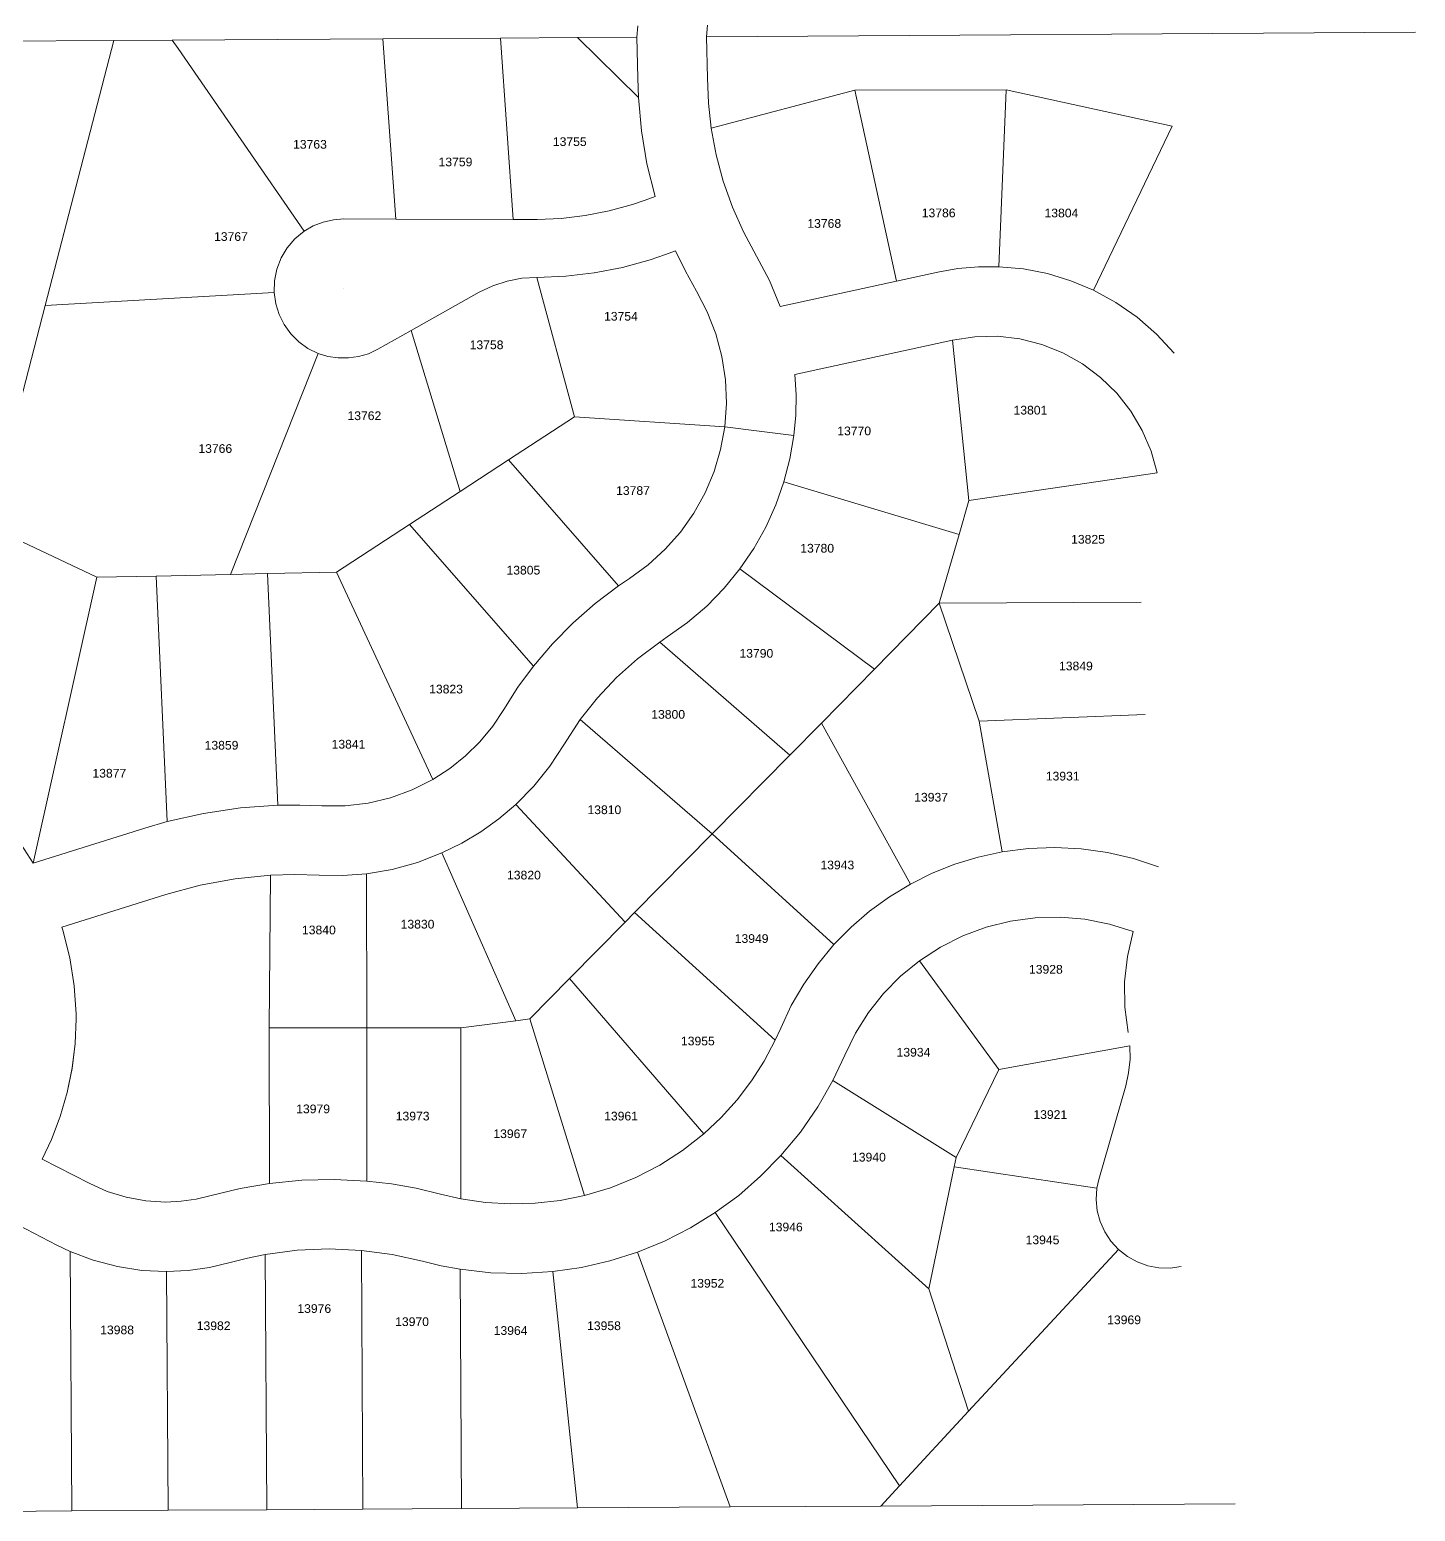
# Model space of a CAD drawing. Header units: feet. Extents: x 865220 to 2843873, y -2240498 to 972474.
# Drawn here: x 2839989 to 2841183, y 965866 to 967143 of the extents above; entities that cross this region are included whole.
import ezdxf
from ezdxf.enums import TextEntityAlignment as Align

# ---------------------------------------------------------------- set-up
doc = ezdxf.new("R2010")
doc.units = ezdxf.units.FT
doc.header["$LTSCALE"] = 0.015
doc.header["$MEASUREMENT"] = 0
doc.layers.add('Dakota County Addresses', color=7, linetype='Continuous', lineweight=5)
doc.layers.add('Dakota County Parcels', color=7, linetype='Continuous', lineweight=5)
doc.styles.add('Dimensions 100', font='arial.ttf')

# ---------------------------------------------------------------- blocks, each defined once
blk = doc.blocks.new('ACMAP_ANN_TEMPLATE_Dakota County Addresses')
at = {"layer": 'Dakota County Addresses', "style": 'Dimensions 100'}
blk.add_attdef('DakotaCountyAddress', text='', height=50, dxfattribs=at).set_placement((0, 0), align=Align.CENTER)

msp = doc.modelspace()

# ---------------------------------------------------------------- linework, layer by layer
at = {"layer": 'Dakota County Parcels', "lineweight": 5}
for p, q in [((2840512.2, 967137), (2840513, 967146.9)), ((2840572.2, 967137.3), (2840573, 967147.3)), ((2840572.2, 967137.3), (2841183, 967141.3)), ((2839942.2, 967133.3), (2840061.4, 967134)), ((2840002.3, 966905.8), (2840061.4, 967134)), ((2840061.4, 967134), (2840111.7, 967134.4)), ((2840293.3, 967135.6), (2840111.7, 967134.4)), ((2840111.7, 967134.4), (2840116.7, 967127.1)), ((2840116.7, 967127.1), (2840225.4, 966969.7)), ((2840293.3, 967135.6), (2840394.5, 967136.2)), ((2840394.5, 967136.2), (2840293.3, 967135.6)), ((2840293.3, 967135.6), (2840304.4, 966980.2)), ((2840461, 967136.7), (2840394.5, 967136.2)), ((2840394.5, 967136.2), (2840461, 967136.7)), ((2840394.5, 967136.2), (2840405.6, 966980)), ((2840461, 967136.7), (2840512.2, 967137)), ((2840461, 967136.7), (2840513.4, 967085)), ((2840513, 967101.7), (2840512.2, 967137)), ((2840573, 967101.7), (2840572.2, 967137.3)), ((2840513, 967101.7), (2840513.4, 967085)), ((2840576.2, 967058.7), (2840699.9, 967091.2)), ((2840699.9, 967091.2), (2840830.4, 967091.6)), ((2840699.9, 967091.2), (2840735.8, 966926.8)), ((2840824.2, 966939.2), (2840830.4, 967091.6)), ((2840830.4, 967091.6), (2840973.4, 967060.3)), ((2840905.5, 966918.9), (2840973.4, 967060.3)), ((2840519.4, 966996.6), (2840527.8, 966999.8)), ((2840527.8, 966999.8), (2840519.4, 966996.6)), ((2840519.4, 966996.6), (2840508.4, 966992.8)), ((2840508.4, 966992.8), (2840519.4, 966996.6)), ((2840259.6, 966980.3), (2840304.4, 966980.2)), ((2840304.4, 966980.2), (2840405.6, 966980)), ((2840405.6, 966980), (2840426.1, 966980)), ((2840523.6, 966945.2), (2840536.7, 966949.7)), ((2840536.7, 966949.7), (2840545.3, 966952.9)), ((2840735.8, 966926.8), (2840771.4, 966934.6)), ((2840426, 966930), (2840458.4, 966809.8)), ((2840635.5, 966904.9), (2840735.8, 966926.8)), ((2840002.3, 966905.8), (2840199.6, 966916.9)), ((2840259.5, 966920.3), (2840259.5, 966920.3)), ((2840376.3, 966917.1), (2840317.7, 966884.2)), ((2840002.3, 966905.8), (2839953.1, 966716)), ((2840317.7, 966884.2), (2840288.9, 966868)), ((2840359.9, 966745.5), (2840317.7, 966884.2)), ((2840648.3, 966846.3), (2840784.1, 966875.9)), ((2840784.1, 966875.9), (2840798.3, 966737.8)), ((2840798.3, 966737.8), (2840784.1, 966875.9)), ((2840161.9, 966674), (2840237.4, 966864.5)), ((2840401.5, 966772.7), (2840458.4, 966809.8)), ((2840587.9, 966801.3), (2840458.4, 966809.8)), ((2840617.6, 966797.5), (2840647.4, 966793.8)), ((2840359.9, 966745.5), (2840401.5, 966772.7)), ((2840401.5, 966772.7), (2840496.4, 966664.2)), ((2840798.3, 966737.8), (2840960.4, 966761.4)), ((2840316.1, 966717), (2840359.9, 966745.5)), ((2840789.8, 966708.3), (2840638.9, 966753.9)), ((2840798.3, 966737.8), (2840789.8, 966708.3)), ((2840789.8, 966708.3), (2840798.3, 966737.8)), ((2840253.3, 966676), (2840316.1, 966717)), ((2840316.1, 966717), (2840422.9, 966594.8)), ((2840789.8, 966708.3), (2840772.7, 966649.1)), ((2840772.7, 966649.1), (2840789.8, 966708.3)), ((2839982.4, 966702.1), (2840046.6, 966671.5)), ((2840046.6, 966671.5), (2839992, 966425)), ((2840046.6, 966671.5), (2840097.8, 966672.6)), ((2840097.8, 966672.6), (2840161.9, 966674)), ((2840097.8, 966672.6), (2840107.3, 966460.9)), ((2840161.9, 966674), (2840193.8, 966674.7)), ((2840253.3, 966676), (2840193.8, 966674.7)), ((2840193.8, 966674.7), (2840202.7, 966475)), ((2840253.3, 966676), (2840336.4, 966497.2)), ((2840496.4, 966664.2), (2840505.7, 966670.4)), ((2840716.8, 966592.3), (2840601, 966678.7)), ((2840772.7, 966649.1), (2840716.8, 966592.3)), ((2840716.8, 966592.3), (2840772.7, 966649.1)), ((2840772.7, 966649.1), (2840946.7, 966650)), ((2840772.7, 966649.1), (2840807.1, 966547.4)), ((2840531.8, 966615.7), (2840538.3, 966620.1)), ((2840643.9, 966518.3), (2840531.8, 966615.7)), ((2840671.1, 966545.9), (2840716.8, 966592.3)), ((2840716.8, 966592.3), (2840671.1, 966545.9)), ((2840807.1, 966547.4), (2840950.1, 966553.3)), ((2840449.1, 966527.2), (2840463.4, 966548.9)), ((2840576.9, 966450.3), (2840463.4, 966548.9)), ((2840643.9, 966518.3), (2840671.1, 966545.9)), ((2840671.1, 966545.9), (2840643.9, 966518.3)), ((2840671.1, 966545.9), (2840747.8, 966407)), ((2840807.1, 966547.4), (2840826.8, 966434.9)), ((2840643.9, 966518.3), (2840576.9, 966450.3)), ((2840576.9, 966450.3), (2840643.9, 966518.3)), ((2840502.1, 966374.3), (2840407.7, 966475.8)), ((2840088.1, 966455.3), (2839992, 966425)), ((2840088.1, 966455.3), (2840107.3, 966460.9)), ((2840510.2, 966382.5), (2840576.9, 966450.3)), ((2840576.9, 966450.3), (2840510.2, 966382.5)), ((2840576.9, 966450.3), (2840682, 966355)), ((2840407.7, 966289.3), (2840344, 966433.9)), ((2840196.3, 966414.7), (2840195.3, 966283.1)), ((2840195.3, 966283.1), (2840196.3, 966414.7)), ((2840279.3, 966283.2), (2840279.1, 966416)), ((2840106.2, 966398.1), (2840016.7, 966369.9)), ((2840454.2, 966325.6), (2840502.1, 966374.3)), ((2840502.1, 966374.3), (2840454.2, 966325.6)), ((2840502.1, 966374.3), (2840510.2, 966382.5)), ((2840510.2, 966382.5), (2840502.1, 966374.3)), ((2840510.2, 966382.5), (2840631.4, 966272.6)), ((2840755.6, 966341), (2840824.2, 966247.4)), ((2840454.2, 966325.6), (2840420, 966290.9)), ((2840420, 966290.9), (2840454.2, 966325.6)), ((2840454.2, 966325.6), (2840569.9, 966191.9)), ((2840279.3, 966283.2), (2840195.3, 966283.1)), ((2840195.3, 966283.1), (2840279.3, 966283.2)), ((2840360.3, 966283.3), (2840279.3, 966283.2)), ((2840279.3, 966283.2), (2840360.3, 966283.3)), ((2840279.5, 966151.2), (2840279.3, 966283.2)), ((2840360.3, 966283.3), (2840407.7, 966289.3)), ((2840407.7, 966289.3), (2840360.3, 966283.3)), ((2840360.5, 966135.9), (2840360.3, 966283.3)), ((2840420, 966290.9), (2840407.7, 966289.3)), ((2840407.7, 966289.3), (2840420, 966290.9)), ((2840420, 966290.9), (2840467, 966138.6)), ((2840195.5, 966149.1), (2840195.3, 966283.1)), ((2840631.4, 966272.6), (2840636.1, 966283)), ((2840681, 966237.7), (2840691.3, 966259.6)), ((2840824.2, 966247.4), (2840937, 966267.8)), ((2840787.3, 966171.4), (2840824.2, 966247.4)), ((2840681, 966237.7), (2840787.3, 966171.4)), ((2840910.3, 966152.6), (2840933.4, 966233.1)), ((2839999.6, 966170.1), (2840040, 966149.2)), ((2840636.3, 966173.2), (2840763.8, 966058.3)), ((2840785.6, 966163.3), (2840787.3, 966171.4)), ((2840763.8, 966058.3), (2840785.6, 966163.3)), ((2840785.6, 966163.3), (2840908.6, 966144.9)), ((2840910.3, 966152.6), (2840908.6, 966144.9)), ((2840342.9, 966139.9), (2840360.5, 966135.9)), ((2839965.9, 966119.9), (2840012.4, 966095.9)), ((2840579.7, 966124), (2840738.4, 965888.5)), ((2840012.4, 966095.9), (2840023.8, 966090.5)), ((2840798, 965952.8), (2840927.2, 966092.1)), ((2840025.1, 965866.9), (2840023.8, 966090.5)), ((2840193.1, 965867.9), (2840191.8, 966087.8)), ((2840276.1, 965868.4), (2840274.7, 966091.4)), ((2840512.8, 966089.9), (2840592.6, 965870.3)), ((2840108.1, 965867.4), (2840106.9, 966073.1)), ((2840361.1, 965868.9), (2840359.8, 966075.1)), ((2840439.6, 966073.1), (2840461, 965869.5)), ((2840763.8, 966058.3), (2840798, 965952.8)), ((2840738.4, 965888.5), (2840798, 965952.8)), ((2840722.3, 965871.1), (2840738.4, 965888.5)), ((2839963.7, 965866.5), (2840025.1, 965866.9)), ((2840025.1, 965866.9), (2840108.1, 965867.4)), ((2840108.1, 965867.4), (2840193.1, 965867.9)), ((2840193.1, 965867.9), (2840276.1, 965868.4)), ((2840276.1, 965868.4), (2840361.1, 965868.9)), ((2840361.1, 965868.9), (2840461, 965869.5)), ((2840461, 965869.5), (2840592.6, 965870.3)), ((2840592.6, 965870.3), (2840722.3, 965871.1)), ((2840722.3, 965871.1), (2841027.8, 965873))]:
    msp.add_line(p, q, dxfattribs=at)
for points in [[(2840573, 967101.7), (2840573.8, 967080.1), (2840576.2, 967058.7)], [(2840513.4, 967085), (2840516, 967056.2), (2840520.8, 967027.8), (2840527.8, 966999.8)], [(2840576.2, 967058.7), (2840580.5, 967035.5), (2840586.6, 967012.8), (2840594.4, 966990.6), (2840604, 966969.1), (2840615.2, 966948.4)], [(2840508.4, 966992.8), (2840488.2, 966987.2), (2840467.7, 966983.2), (2840447, 966980.8), (2840426.1, 966980)], [(2840225.4, 966969.7), (2840233.3, 966974.3), (2840241.7, 966977.6), (2840250.6, 966979.6), (2840259.6, 966980.3)], [(2840199.6, 966916.9), (2840199.9, 966927.1), (2840201.9, 966937.1), (2840205.6, 966946.7), (2840210.9, 966955.4), (2840217.5, 966963.2), (2840225.4, 966969.7)], [(2840545.3, 966952.9), (2840553.9, 966935.3), (2840563.4, 966918.1)], [(2840635.5, 966904.9), (2840626.4, 966927.2), (2840615.2, 966948.4)], [(2840523.6, 966945.2), (2840499.8, 966938.5), (2840475.4, 966933.8), (2840450.8, 966930.9), (2840426, 966930)], [(2840824.2, 966939.2), (2840806.5, 966939.1), (2840788.8, 966937.6), (2840771.4, 966934.6)], [(2840905.5, 966918.9), (2840886.1, 966927), (2840865.9, 966933.2), (2840845.2, 966937.2), (2840824.2, 966939.2)], [(2840426, 966930), (2840413.1, 966929.2), (2840400.3, 966926.7), (2840388, 966922.7), (2840376.3, 966917.1)], [(2840199.6, 966916.9), (2840200.9, 966907.3), (2840203.8, 966898), (2840208.2, 966889.3), (2840213.9, 966881.4), (2840220.8, 966874.5), (2840228.7, 966868.8), (2840237.4, 966864.5)], [(2840587.9, 966801.3), (2840589.3, 966821.5), (2840588.5, 966841.7), (2840585.4, 966861.7), (2840580.2, 966881.3), (2840572.8, 966900.2), (2840563.4, 966918.1)], [(2840563.4, 966918.1), (2840572.8, 966900.2), (2840580.2, 966881.3), (2840585.4, 966861.7), (2840588.5, 966841.7), (2840589.3, 966821.5), (2840587.9, 966801.3)], [(2840975.1, 966864.8), (2840960, 966881), (2840943.2, 966895.6), (2840925, 966908.2), (2840905.5, 966918.9)], [(2840960.4, 966761.4), (2840955.2, 966780.1), (2840947.6, 966798.1), (2840937.7, 966814.8), (2840925.7, 966830.2), (2840911.8, 966843.8), (2840896.2, 966855.4), (2840879.2, 966865), (2840861.1, 966872.2), (2840842.2, 966876.9), (2840822.9, 966879.2), (2840803.4, 966878.8), (2840784.1, 966875.9)], [(2840237.4, 966864.5), (2840245.9, 966861.9), (2840254.6, 966860.5), (2840263.5, 966860.5), (2840272.3, 966861.7), (2840280.8, 966864.2), (2840288.9, 966868)], [(2840647.4, 966793.8), (2840649, 966811.2), (2840649.3, 966828.8), (2840648.3, 966846.3)], [(2840505.7, 966670.4), (2840521.8, 966682.1), (2840536.6, 966695.6), (2840549.8, 966710.5), (2840561.3, 966726.8), (2840570.9, 966744.2), (2840578.6, 966762.6), (2840584.3, 966781.7), (2840587.9, 966801.3)], [(2840587.9, 966801.3), (2840617.6, 966797.5), (2840617.6, 966797.5)], [(2840638.9, 966753.9), (2840644, 966773.6), (2840647.4, 966793.8)], [(2840601, 966678.7), (2840612.9, 966696.2), (2840623.2, 966714.6), (2840631.9, 966733.9), (2840638.9, 966753.9)], [(2840538.3, 966620.1), (2840555.9, 966632.6), (2840572.3, 966646.6), (2840587.4, 966662), (2840601, 966678.7)], [(2840422.9, 966594.8), (2840439.3, 966614.2), (2840457.1, 966632.3), (2840476.2, 966648.9), (2840496.4, 966664.2)], [(2840463.4, 966548.9), (2840478.3, 966567.7), (2840494.7, 966585.2), (2840512.6, 966601.3), (2840531.8, 966615.7)], [(2840397.5, 966557.7), (2840409.6, 966576.7), (2840422.9, 966594.8)], [(2840336.4, 966497.2), (2840351, 966506.7), (2840364.5, 966517.6), (2840376.9, 966529.8), (2840387.9, 966543.3), (2840397.5, 966557.7)], [(2840407.7, 966475.8), (2840423.2, 966491.6), (2840437, 966508.8), (2840449.1, 966527.2)], [(2839888.4, 966523.4), (2839909.2, 966511.2), (2839928.8, 966497.2), (2839947, 966481.4), (2839963.7, 966464), (2839978.8, 966445.1), (2839992, 966425)], [(2840240.7, 966474.6), (2840260.6, 966474.6), (2840280.5, 966476.9), (2840299.9, 966481.4), (2840318.6, 966488.3), (2840336.4, 966497.2)], [(2840107.3, 966460.9), (2840138.7, 966468), (2840170.6, 966472.7), (2840202.7, 966475)], [(2840202.7, 966475), (2840221.7, 966475.2), (2840240.7, 966474.6)], [(2840344, 966433.9), (2840361.2, 966442.3), (2840377.6, 966452.2), (2840393.2, 966463.4), (2840407.7, 966475.8)], [(2840961.7, 966422.1), (2840940, 966429.2), (2840917.7, 966434.4), (2840895.1, 966437.6), (2840872.3, 966438.7), (2840849.5, 966437.8), (2840826.8, 966434.9)], [(2840279.1, 966416), (2840301.3, 966419.8), (2840323, 966425.8), (2840344, 966433.9)], [(2840826.8, 966434.9), (2840806.3, 966430.4), (2840786.1, 966424.2), (2840766.6, 966416.4), (2840747.8, 966407)], [(2840196.3, 966414.7), (2840165.9, 966411.6), (2840135.7, 966406.1), (2840106.2, 966398.1)], [(2840238.3, 966414.7), (2840217.3, 966415.3), (2840196.3, 966414.7)], [(2840238.3, 966414.7), (2840258.7, 966414.4), (2840279.1, 966416)], [(2840747.8, 966407), (2840729.8, 966396.1), (2840712.7, 966383.7), (2840696.8, 966370), (2840682, 966355)], [(2840939.9, 966366.2), (2840919.4, 966372.6), (2840898.3, 966376.8), (2840876.8, 966378.7), (2840855.3, 966378.1), (2840834, 966375.2), (2840813.1, 966370), (2840792.9, 966362.5), (2840773.7, 966352.8), (2840755.6, 966341)], [(2840016.7, 966369.9), (2840017.5, 966367.3), (2840023.5, 966343.6), (2840027.3, 966319.5), (2840028.8, 966295.1), (2840028.9, 966291), (2840028, 966269.6), (2840025.4, 966248.3), (2840021.1, 966227.4), (2840015.1, 966206.8), (2840014.4, 966204.6)], [(2840025.5, 966248.6), (2840028, 966269.7), (2840028.9, 966291), (2840028.8, 966295.1), (2840027.3, 966319.5), (2840023.5, 966343.6), (2840017.5, 966367.3), (2840016.7, 966369.9)], [(2840939.9, 966366.2), (2840934.9, 966344.8), (2840932.5, 966322.9), (2840932.7, 966301), (2840935.5, 966279.2)], [(2840682, 966355), (2840668.3, 966338.5), (2840656, 966320.9), (2840645.2, 966302.4), (2840636.1, 966283)], [(2840755.6, 966341), (2840739.4, 966327.7), (2840724.7, 966312.7), (2840711.7, 966296.3), (2840700.5, 966278.5), (2840691.3, 966259.6)], [(2840569.9, 966191.9), (2840584.8, 966205.9), (2840598.5, 966221.1), (2840610.8, 966237.4), (2840621.8, 966254.6), (2840631.4, 966272.6)], [(2840933.4, 966233.1), (2840935.9, 966244.5), (2840937.1, 966256.1), (2840937, 966267.8)], [(2840014.4, 966204.6), (2840015.1, 966206.8), (2840021.2, 966227.5), (2840025.5, 966248.6)], [(2840636.3, 966173.2), (2840653, 966193.4), (2840668, 966215), (2840681, 966237.7)], [(2839999.6, 966170.1), (2840007.6, 966187.1), (2840014.4, 966204.6)], [(2840467, 966138.6), (2840489.4, 966145.3), (2840511.1, 966154.1), (2840531.9, 966164.8), (2840551.5, 966177.5), (2840569.9, 966191.9)], [(2840579.7, 966124), (2840599.9, 966138.8), (2840618.8, 966155.3), (2840636.3, 966173.2)], [(2840040, 966149.2), (2840055.7, 966142.2), (2840072.1, 966137.2), (2840089, 966134.1), (2840106.1, 966133.1)], [(2840195.5, 966149.1), (2840170.2, 966144.7), (2840145.3, 966138.6)], [(2840279.5, 966151.2), (2840251.4, 966152.6), (2840223.4, 966151.9), (2840195.5, 966149.1)], [(2840342.9, 966139.9), (2840322, 966144.9), (2840300.8, 966148.7), (2840279.5, 966151.2)], [(2840908.6, 966144.9), (2840908, 966135.3), (2840908.9, 966125.6), (2840911.4, 966116.2), (2840915.3, 966107.4), (2840920.6, 966099.3), (2840927.2, 966092.1)], [(2840106.1, 966133.1), (2840119.3, 966133.7), (2840132.4, 966135.6), (2840145.3, 966138.6)], [(2840360.5, 966135.9), (2840381.7, 966132.7), (2840403.2, 966131.4), (2840424.6, 966132), (2840446, 966134.4), (2840467, 966138.6)], [(2840512.8, 966089.9), (2840536, 966099.4), (2840558.3, 966110.8), (2840579.7, 966124)], [(2840274.7, 966091.4), (2840247, 966092.7), (2840219.3, 966091.5), (2840191.8, 966087.8)], [(2840927.2, 966092.1), (2840934.8, 966086.1), (2840943.3, 966081.4), (2840952.4, 966078.2), (2840962, 966076.4), (2840971.7, 966076.2), (2840981.3, 966077.6)], [(2840023.8, 966090.5), (2840043.7, 966082.9), (2840064.4, 966077.4), (2840085.5, 966074.2), (2840106.9, 966073.1)], [(2840106.9, 966073.1), (2840125.3, 966074.1), (2840143.7, 966076.6), (2840161.7, 966080.9)], [(2840191.8, 966087.8), (2840176.6, 966084.7), (2840161.7, 966080.9)], [(2840327.3, 966082), (2840301.2, 966087.8), (2840274.7, 966091.4)], [(2840327.3, 966082), (2840343.5, 966078.1), (2840359.8, 966075.1)], [(2840439.6, 966073.1), (2840464.4, 966076.7), (2840488.9, 966082.3), (2840512.8, 966089.9)], [(2840359.8, 966075.1), (2840386.3, 966072.1), (2840413, 966071.4), (2840439.6, 966073.1)]]:
    msp.add_lwpolyline(points, dxfattribs=at)

# ---------------------------------------------------------------- block references
at = {"layer": 'Dakota County Addresses', "lineweight": 5, "xscale": 0.15, "yscale": 0.15, "zscale": 0.15}
for p, values in [((2840454.3, 967043.2), {'DakotaCountyAddress': '13755'}), ((2840230.4, 967040.9), {'DakotaCountyAddress': '13763'}), ((2840355.8, 967025.7), {'DakotaCountyAddress': '13759'}), ((2840772.2, 966981.8), {'DakotaCountyAddress': '13786'}), ((2840878, 966981.7), {'DakotaCountyAddress': '13804'}), ((2840673.6, 966972.7), {'DakotaCountyAddress': '13768'}), ((2840162.3, 966961.4), {'DakotaCountyAddress': '13767'}), ((2840498.4, 966892.7), {'DakotaCountyAddress': '13754'}), ((2840382.6, 966868.1), {'DakotaCountyAddress': '13758'}), ((2840277.3, 966807), {'DakotaCountyAddress': '13762'}), ((2840851.3, 966811.8), {'DakotaCountyAddress': '13801'}), ((2840699.4, 966793.9), {'DakotaCountyAddress': '13770'}), ((2840148.8, 966778.7), {'DakotaCountyAddress': '13766'}), ((2840508.8, 966742.5), {'DakotaCountyAddress': '13787'}), ((2840900.9, 966700.5), {'DakotaCountyAddress': '13825'}), ((2840667.5, 966692.8), {'DakotaCountyAddress': '13780'}), ((2840414.3, 966673.9), {'DakotaCountyAddress': '13805'}), ((2840615.1, 966602.2), {'DakotaCountyAddress': '13790'}), ((2840890.5, 966591.3), {'DakotaCountyAddress': '13849'}), ((2840347.7, 966571.4), {'DakotaCountyAddress': '13823'}), ((2840539.1, 966549.6), {'DakotaCountyAddress': '13800'}), ((2840154.2, 966523), {'DakotaCountyAddress': '13859'}), ((2840263.6, 966523.9), {'DakotaCountyAddress': '13841'}), ((2840057.5, 966498.9), {'DakotaCountyAddress': '13877'}), ((2840879.1, 966496.4), {'DakotaCountyAddress': '13931'}), ((2840484.1, 966467.4), {'DakotaCountyAddress': '13810'}), ((2840765.7, 966478.2), {'DakotaCountyAddress': '13937'}), ((2840684.9, 966419.8), {'DakotaCountyAddress': '13943'}), ((2840414.8, 966411.1), {'DakotaCountyAddress': '13820'}), ((2840323.1, 966368.8), {'DakotaCountyAddress': '13830'}), ((2840238.1, 966363.8), {'DakotaCountyAddress': '13840'}), ((2840611, 966356.4), {'DakotaCountyAddress': '13949'}), ((2840864.6, 966329.9), {'DakotaCountyAddress': '13928'}), ((2840564.7, 966268.1), {'DakotaCountyAddress': '13955'}), ((2840750.5, 966258.4), {'DakotaCountyAddress': '13934'}), ((2840233.1, 966209.6), {'DakotaCountyAddress': '13979'}), ((2840318.9, 966203.4), {'DakotaCountyAddress': '13973'}), ((2840498.5, 966203.4), {'DakotaCountyAddress': '13961'}), ((2840868.4, 966204.7), {'DakotaCountyAddress': '13921'}), ((2840403, 966188.2), {'DakotaCountyAddress': '13967'}), ((2840712.1, 966168), {'DakotaCountyAddress': '13940'}), ((2840640.5, 966107.8), {'DakotaCountyAddress': '13946'}), ((2840861.7, 966096.7), {'DakotaCountyAddress': '13945'}), ((2840572.9, 966059.3), {'DakotaCountyAddress': '13952'}), ((2840234.1, 966037.5), {'DakotaCountyAddress': '13976'}), ((2840147.4, 966022.7), {'DakotaCountyAddress': '13982'}), ((2840318.4, 966026.2), {'DakotaCountyAddress': '13970'}), ((2840483.8, 966022.7), {'DakotaCountyAddress': '13958'}), ((2840932, 966027.8), {'DakotaCountyAddress': '13969'}), ((2840064.2, 966019.1), {'DakotaCountyAddress': '13988'}), ((2840403.3, 966018.6), {'DakotaCountyAddress': '13964'})]:
    msp.add_blockref('ACMAP_ANN_TEMPLATE_Dakota County Addresses', p, dxfattribs=at).add_auto_attribs(values)

doc.saveas('drawing.dxf')
